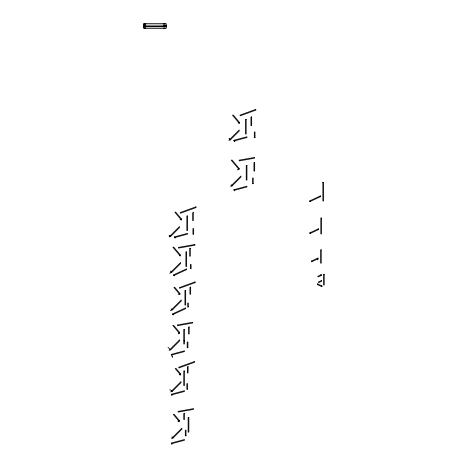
<?xml version="1.0" encoding="UTF-8"?>
<svg xmlns="http://www.w3.org/2000/svg" width="468" height="468" viewBox="0 0 468 468"><rect width="100%" height="100%" fill="white"/><g stroke="black" fill="none" stroke-linecap="round" stroke-linejoin="round"><path stroke-width="0.7" d="M172.575 356.177L172.318 357.295L171.528 354.282L184.497 350.807L184.497 351.597L171.528 355.072L171.528 354.282M178.162 421.311L177.986 421.744L179.425 420.574L174.125 414.256L173.254 414.408L179.425 421.762L179.425 420.574M317.398 284.608L317.398 283.766L322.007 285.913L322.007 286.761L317.398 284.608L317.725 283.918M321.504 286.521L321.826 285.831M169.135 235.62L169.311 235.275L170.568 236.527L179.513 227.588L179.513 226.506L169.088 236.925L170.568 236.527M168.018 347.759L168.193 347.502L170.095 349.467M170.855 270.937L170.598 271.282L171.744 272.394L180.63 263.507L180.63 262.425L169.726 273.324L171.744 272.394M230.291 139.944L239.23 131.005L239.23 129.923L228.811 140.341L230.291 139.944L228.946 138.604L229.548 138.522M232.005 186.001L240.95 177.062L240.95 175.98L230.531 186.399L232.005 186.001L231.005 185.006L231.438 184.918M172.429 309.857L181.315 300.971L181.315 299.889L170.416 310.787L172.429 309.857L171.031 308.745M173.523 314.759L173.259 315.017L172.727 313.823L185.697 307.821L185.697 308.664L172.727 314.666L172.727 313.823M172.113 391.546L181.057 382.602L181.057 381.519L170.639 391.944L172.113 391.546L170.428 389.78L169.656 389.949M172.973 438.118L181.917 429.179L181.917 428.097L171.499 438.516L172.973 438.118L171.803 436.954L172.148 436.866M179.595 332.409L179.595 333.596L172.797 325.494L173.669 325.342L179.595 332.409L178.331 333.491L178.589 333.748M179.94 293.483L179.94 294.67L173.903 287.481L174.669 287.2L179.94 293.483L178.846 294.395L178.074 294.138M239.148 168.457L239.148 169.644L231.198 160.173L232.069 160.021L239.148 168.457L237.539 169.796L237.879 169.972M181.485 218.983L181.485 220.171L174.851 212.267L175.617 211.986L181.485 218.983L180.478 219.808L180.051 219.55M239.487 122.394L239.487 123.587L232.502 115.263L233.269 114.982L239.487 122.394L238.569 123.137L238.142 122.967M180.285 254.902L180.285 256.09L172.856 247.239L173.727 247.086L180.285 254.902L179.449 255.897M166.315 26.477L166.362 25.541M180.712 373.996L180.712 375.19L175.196 368.614L175.962 368.334L180.712 373.996L179.536 374.909L179.191 374.482M234.532 190.938L234 189.639L246.964 186.165L246.964 186.96L234 190.435L234 189.639M174.377 275.833L173.675 274.815L186.644 268.808L186.644 269.65L173.675 275.658L173.675 274.81M309.804 200.836L320.609 195.799L320.609 196.642L309.804 201.685L309.804 200.836L310.126 201.532M309.88 232.801L318.638 228.717L318.638 229.56L309.88 233.643L309.88 232.801L310.208 233.497M311.542 260.992L318.1 257.932L318.1 258.781L311.542 261.834L311.542 260.992L311.869 261.688M234 140.23L246.964 136.755L246.964 137.551L234 141.02L234 140.23L234.357 141.529L235.047 141.354M174.623 236.814L187.586 233.339L187.586 234.135L174.623 237.609L174.623 236.814L174.979 238.113L175.324 238.025M171.528 394.155L184.497 390.681L184.497 391.47L171.528 394.945L171.528 394.155L171.885 395.448L172.23 395.361M171.528 442.962L184.497 439.487L184.497 440.277L171.528 443.752L171.528 442.962L171.972 444.6M145.068 25.114L144.91 25.12A2.826 2.826 0 0 0 143.951 25.278A0.86 0.445 -90 0 0 143.951 26.694A2.826 2.826 0 0 0 144.91 26.846L145.086 26.84M144.934 25.12L144.957 25.12A2.826 2.826 0 0 1 143.951 24.968A0.86 0.445 -90 0 1 143.951 23.552A2.826 2.826 0 0 1 144.91 23.406L145.086 23.406M144.893 23.4L164.952 23.4M144.893 25.132L164.952 25.12M144.893 26.694L164.952 26.694M144.893 26.851L164.952 26.851M144.893 28.413L164.952 28.413M322.592 182.397L323.616 182.397L323.616 201L322.85 201L322.85 182.397M317.245 259.752L318.006 259.752M145.086 26.699L144.957 26.694A2.826 2.826 0 0 0 143.951 26.846A0.86 0.445 -90 0 0 143.951 28.261L143.951 26.846M184 340.429L184.497 341.014M320.106 196.034L320.428 196.73M318.141 228.951L318.462 229.648M317.596 258.172L317.918 258.863M320.878 274.833L321.2 275.523M145.238 23.418L145.238 28.396M143.951 23.552L143.951 24.968M143.951 25.284L143.951 26.694M163.958 26.945A2.428 2.428 0 0 1 166.339 27.144L166.315 28.045A2.428 2.428 0 0 1 163.73 28.062M144.91 28.408A2.826 2.826 0 0 1 143.951 28.267M163.63 25.559A2.428 2.428 0 0 1 166.339 25.582M166.28 26.419A2.428 2.428 0 0 1 163.572 26.401M163.847 23.704A2.428 2.428 0 0 1 166.339 23.85L166.315 24.745A2.428 2.428 0 0 1 163.572 24.669M179.513 339.932L169.088 350.351L170.568 349.959L179.513 341.014L179.513 339.932M321.235 274.663L317.76 276.284L318.088 276.974L321.235 275.506L321.235 274.663M321.417 280.543L318.304 281.993L318.626 282.69L321.738 281.233L321.417 280.543M191.114 268.275L190.347 268.632L190.347 264.496L191.114 264.496L191.114 268.275M188.446 306.856L187.68 307.213L187.68 303.077L188.446 303.077L188.446 306.856M255.727 109.383L239.979 115.11L240.242 115.83L255.984 110.103L255.727 109.383M251.69 116.865L250.924 117.146L250.924 125.629L251.69 125.629L251.69 116.865M195.899 206.827L180.157 212.554L180.414 213.273L196.162 207.546L195.899 206.827M193.343 212.513L192.582 212.794L192.582 220.58L193.343 220.58L193.343 212.513M195.057 281.876L179.308 287.604L179.572 288.323L195.32 282.596L195.057 281.876M190.681 287.083L189.914 287.364L189.914 294.22L190.681 294.22L190.681 287.083M194.401 361.536L178.659 367.269L178.922 367.988L194.665 362.255L194.401 361.536M188.101 366.602L187.34 366.883L187.34 372.932L188.101 372.932L188.101 366.602M255.042 137.551L254.276 137.756L254.276 131.994L255.042 131.994L255.042 137.551M253.241 183.608L252.474 183.813L252.474 178.051L253.241 178.051L253.241 183.608M193.688 234.135L192.921 234.339L192.921 228.577L193.688 228.577L193.688 234.135M187.931 347.56L187.165 347.765L187.165 342.003L187.931 342.003L187.931 347.56M187.586 389.148L186.826 389.353L186.826 383.59L187.586 383.59L187.586 389.148M186.042 435.726L185.275 435.93L185.275 430.168L186.042 430.168L186.042 435.726M254.358 157.47L239.125 160.155L239.259 160.904L254.493 158.219L254.358 157.47M254.697 162.466L253.937 162.601L253.937 171.083L254.697 171.083L254.697 162.466M194.846 244.483L178.343 247.391L178.478 248.145L194.981 245.238L194.846 244.483M190.336 248.251L189.575 248.385L189.575 256.154L190.336 256.154L190.336 248.251M192.529 322.276L177.296 324.967L177.43 325.716L192.664 323.031L192.529 322.276M189.218 326.962L188.458 327.097L188.458 334.006L189.218 334.006L189.218 326.962M193.29 408.675L178.056 411.36L178.191 412.115L193.424 409.43L193.29 408.675M184.497 413.32L183.731 413.455L183.731 419.509L184.497 419.509L184.497 413.32M246.191 119.363L245.425 119.363L245.425 133.971L246.191 133.971L246.191 119.363M246.964 165.426L246.203 165.426L246.203 180.034L246.964 180.034L246.964 165.426M187.586 215.953L186.826 215.953L186.826 230.56L187.586 230.56L187.586 215.953M321.563 218.018L320.796 218.018L320.796 233.912L321.563 233.912L321.563 218.018M321.276 249.813L320.51 249.813L320.51 263.133L321.276 263.133L321.276 249.813M186.644 251.872L185.878 251.872L185.878 266.479L186.644 266.479L186.644 251.872M324.242 274.254L323.476 274.254L323.476 285L324.242 285L324.242 274.254M185.697 290.452L184.93 290.452L184.93 305.06L185.697 305.06L185.697 290.452M184.497 329.378L183.731 329.378L183.731 343.986L184.497 343.986L184.497 329.378M184.497 370.966L183.731 370.966L183.731 385.573L184.497 385.573L184.497 370.966M188.879 417.538L188.113 417.538L188.113 432.151L188.879 432.151L188.879 417.538"/></g></svg>
